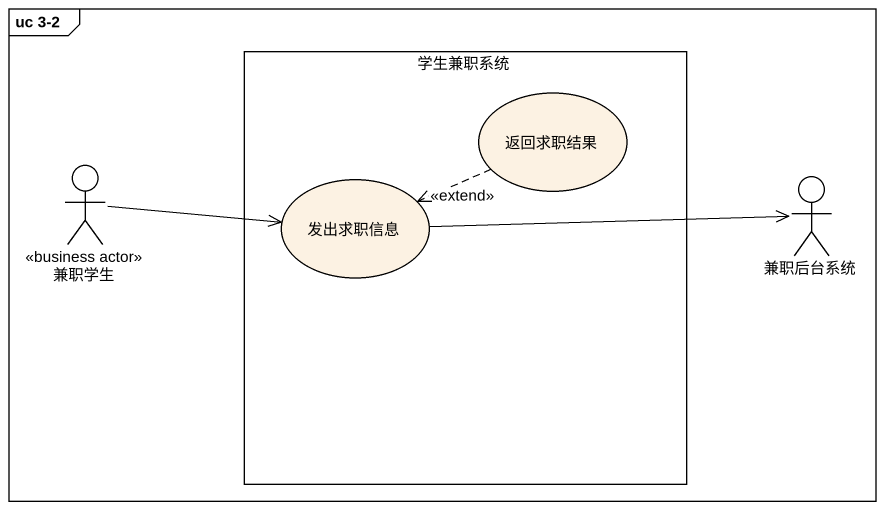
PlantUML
@startuml
mainframe uc 3-2
rectangle 学生兼职系统 {
  usecase 返回求职结果
  usecase 发出求职信息
}
actor 兼职学生 <<business actor>>
actor 兼职后台系统
返回求职结果 .left.> 发出求职信息 : <<extend>>
兼职学生 -right-> 发出求职信息
发出求职信息 -right-> 兼职后台系统
@enduml
